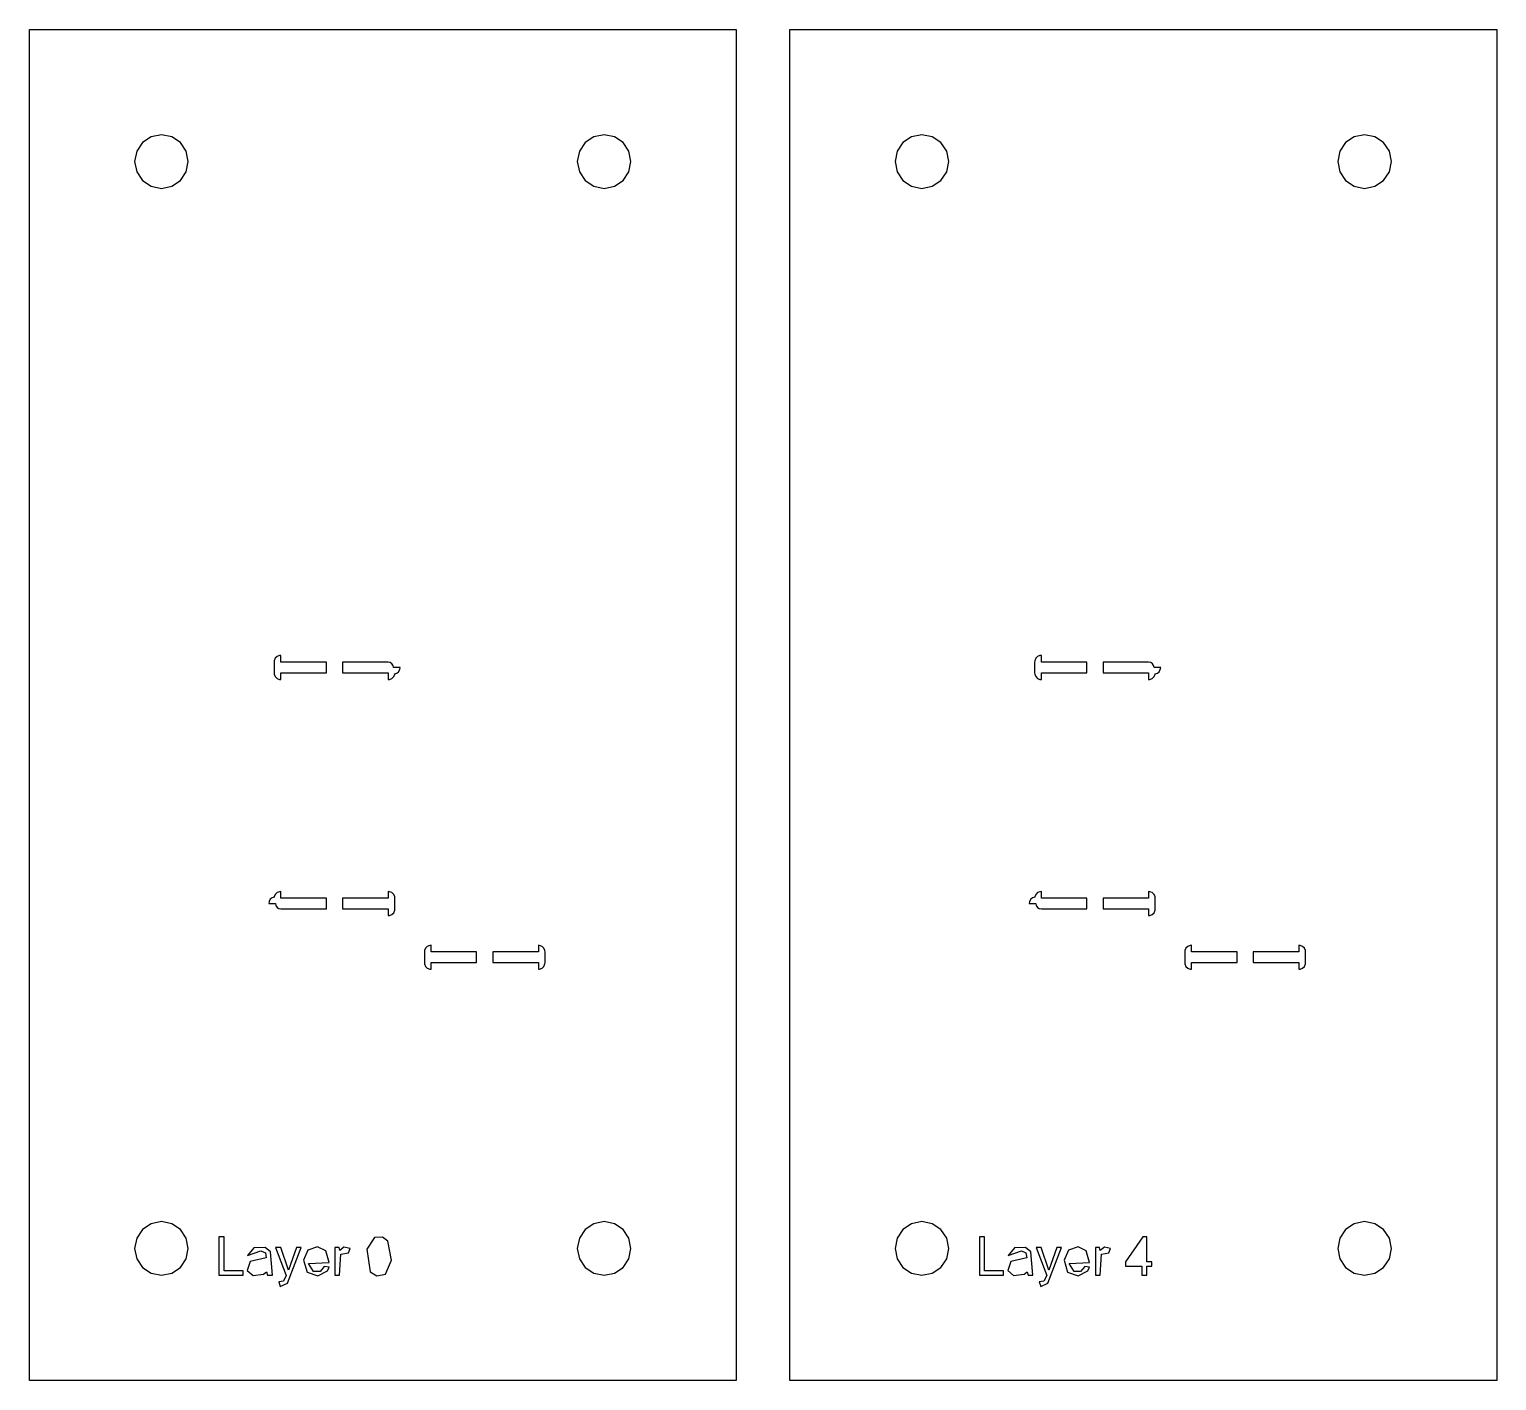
# Model space of a CAD drawing. Header units: metres. Extents: x -37 to 99, y -76 to 49.
import ezdxf

# ---------------------------------------------------------------- set-up
doc = ezdxf.new("R2010")
doc.units = ezdxf.units.M

msp = doc.modelspace()

# ---------------------------------------------------------------- linework, layer by layer
for points in [[(28.43, 49.43), (28.43, -76.43), (-37.43, -76.43), (-37.43, 49.43), (28.43, 49.43)], [(99.3, 49.43), (99.3, -76.43), (33.43, -76.43), (33.43, 49.43), (99.3, 49.43)], [(-26.89, 35.36), (-26.08, 34.82), (-25.12, 34.62), (-24.17, 34.82), (-23.36, 35.36), (-22.82, 36.17), (-22.62, 37.12), (-22.82, 38.08), (-23.36, 38.89), (-24.17, 39.43), (-25.12, 39.62), (-26.08, 39.43), (-26.89, 38.89), (-27.43, 38.08), (-27.62, 37.12), (-27.43, 36.17), (-26.89, 35.36)], [(14.36, 35.36), (15.17, 34.82), (16.12, 34.62), (17.08, 34.82), (17.89, 35.36), (18.43, 36.17), (18.62, 37.12), (18.43, 38.08), (17.89, 38.89), (17.08, 39.43), (16.12, 39.62), (15.17, 39.43), (14.36, 38.89), (13.82, 38.08), (13.62, 37.12), (13.82, 36.17), (14.36, 35.36)], [(43.97, 35.36), (44.78, 34.82), (45.74, 34.62), (46.7, 34.82), (47.51, 35.36), (48.05, 36.17), (48.24, 37.12), (48.05, 38.08), (47.51, 38.89), (46.7, 39.43), (45.74, 39.62), (44.78, 39.43), (43.97, 38.89), (43.43, 38.08), (43.24, 37.12), (43.43, 36.17), (43.97, 35.36)], [(85.22, 35.36), (86.03, 34.82), (86.99, 34.62), (87.95, 34.82), (88.76, 35.36), (89.3, 36.17), (89.49, 37.12), (89.3, 38.08), (88.76, 38.89), (87.95, 39.43), (86.99, 39.62), (86.03, 39.43), (85.22, 38.89), (84.68, 38.08), (84.49, 37.12), (84.68, 36.17), (85.22, 35.36)], [(-14, -9.5), (-14, -8.88), (-14.12, -8.89), (-14.12, -8.89), (-14.35, -8.98), (-14.35, -8.98), (-14.52, -9.15), (-14.52, -9.15), (-14.61, -9.38), (-14.61, -9.38), (-14.62, -9.5), (-14.62, -10.5), (-14.61, -10.62), (-14.61, -10.62), (-14.52, -10.85), (-14.52, -10.85), (-14.35, -11.02), (-14.35, -11.02), (-14.12, -11.11), (-14.12, -11.11), (-14, -11.12), (-14, -10.5), (-9.75, -10.5), (-9.75, -9.5), (-14, -9.5)], [(-3.88, -11.11), (-3.88, -11.11), (-3.65, -11.02), (-3.65, -11.02), (-3.48, -10.85), (-3.48, -10.85), (-3.39, -10.62), (-3.39, -10.62), (-3.39, -10.61), (-3.39, -10.61), (-3.39, -10.61), (-3.39, -10.61), (-3.19, -10.54), (-3.19, -10.54), (-3.02, -10.4), (-3.02, -10.4), (-2.91, -10.2), (-2.91, -10.2), (-2.88, -10), (-3.5, -10), (-3.54, -9.81), (-3.65, -9.65), (-3.81, -9.54), (-4, -9.5), (-8.25, -9.5), (-8.25, -10.5), (-4, -10.5), (-4, -11.12), (-3.88, -11.11)], [(56.87, -9.5), (56.87, -8.88), (56.74, -8.89), (56.74, -8.89), (56.52, -8.98), (56.52, -8.98), (56.35, -9.15), (56.35, -9.15), (56.25, -9.38), (56.25, -9.38), (56.24, -9.5), (56.24, -10.5), (56.25, -10.62), (56.25, -10.62), (56.35, -10.85), (56.35, -10.85), (56.52, -11.02), (56.52, -11.02), (56.74, -11.11), (56.74, -11.11), (56.87, -11.12), (56.87, -10.5), (61.12, -10.5), (61.12, -9.5), (56.87, -9.5)], [(66.99, -11.11), (66.99, -11.11), (67.21, -11.02), (67.21, -11.02), (67.38, -10.85), (67.38, -10.85), (67.48, -10.62), (67.48, -10.62), (67.48, -10.61), (67.48, -10.61), (67.48, -10.61), (67.48, -10.61), (67.68, -10.54), (67.68, -10.54), (67.85, -10.4), (67.85, -10.4), (67.95, -10.2), (67.95, -10.2), (67.99, -10), (67.37, -10), (67.33, -9.81), (67.22, -9.65), (67.06, -9.54), (66.87, -9.5), (62.62, -9.5), (62.62, -10.5), (66.87, -10.5), (66.87, -11.12), (66.99, -11.11)], [(-14, -31.5), (-14, -30.88), (-14.12, -30.89), (-14.12, -30.89), (-14.35, -30.98), (-14.35, -30.98), (-14.52, -31.15), (-14.52, -31.15), (-14.61, -31.38), (-14.61, -31.38), (-14.61, -31.39), (-14.61, -31.39), (-14.61, -31.39), (-14.61, -31.39), (-14.81, -31.46), (-14.81, -31.46), (-14.98, -31.6), (-14.98, -31.6), (-15.09, -31.8), (-15.09, -31.8), (-15.12, -32), (-14.5, -32), (-14.46, -32.19), (-14.35, -32.35), (-14.19, -32.46), (-14, -32.5), (-9.75, -32.5), (-9.75, -31.5), (-14, -31.5)], [(-3.88, -33.11), (-3.88, -33.11), (-3.65, -33.02), (-3.65, -33.02), (-3.48, -32.85), (-3.48, -32.85), (-3.39, -32.62), (-3.39, -32.62), (-3.38, -32.5), (-3.38, -31.5), (-3.39, -31.38), (-3.39, -31.38), (-3.48, -31.15), (-3.48, -31.15), (-3.65, -30.98), (-3.65, -30.98), (-3.88, -30.89), (-3.88, -30.89), (-4, -30.88), (-4, -31.5), (-8.25, -31.5), (-8.25, -32.5), (-4, -32.5), (-4, -33.12), (-3.88, -33.11)], [(56.87, -31.5), (56.87, -30.88), (56.74, -30.89), (56.74, -30.89), (56.52, -30.98), (56.52, -30.98), (56.35, -31.15), (56.35, -31.15), (56.25, -31.38), (56.25, -31.38), (56.25, -31.39), (56.25, -31.39), (56.25, -31.39), (56.25, -31.39), (56.05, -31.46), (56.05, -31.46), (55.88, -31.6), (55.88, -31.6), (55.78, -31.8), (55.78, -31.8), (55.74, -32), (56.37, -32), (56.4, -32.19), (56.51, -32.35), (56.67, -32.46), (56.87, -32.5), (61.12, -32.5), (61.12, -31.5), (56.87, -31.5)], [(66.99, -33.11), (66.99, -33.11), (67.21, -33.02), (67.21, -33.02), (67.38, -32.85), (67.38, -32.85), (67.48, -32.62), (67.48, -32.62), (67.49, -32.5), (67.49, -31.5), (67.48, -31.38), (67.48, -31.38), (67.38, -31.15), (67.38, -31.15), (67.21, -30.98), (67.21, -30.98), (66.99, -30.89), (66.99, -30.89), (66.87, -30.88), (66.87, -31.5), (62.62, -31.5), (62.62, -32.5), (66.87, -32.5), (66.87, -33.12), (66.99, -33.11)], [(-0.12, -35.89), (-0.12, -35.89), (-0.35, -35.98), (-0.35, -35.98), (-0.52, -36.15), (-0.52, -36.15), (-0.61, -36.38), (-0.61, -36.38), (-0.62, -36.5), (-0.62, -37.5), (-0.61, -37.62), (-0.61, -37.62), (-0.52, -37.85), (-0.52, -37.85), (-0.35, -38.02), (-0.35, -38.02), (-0.12, -38.11), (-0.12, -38.11), (0, -38.12), (0, -37.5), (4.25, -37.5), (4.25, -36.5), (0, -36.5), (0, -35.88), (-0.12, -35.89)], [(10.12, -38.11), (10.12, -38.11), (10.35, -38.02), (10.35, -38.02), (10.52, -37.85), (10.52, -37.85), (10.61, -37.62), (10.61, -37.62), (10.62, -37.5), (10.62, -36.5), (10.61, -36.38), (10.61, -36.38), (10.52, -36.15), (10.52, -36.15), (10.35, -35.98), (10.35, -35.98), (10.12, -35.89), (10.12, -35.89), (10, -35.88), (10, -36.5), (5.75, -36.5), (5.75, -37.5), (10, -37.5), (10, -38.12), (10.12, -38.11)], [(70.74, -35.89), (70.74, -35.89), (70.52, -35.98), (70.52, -35.98), (70.35, -36.15), (70.35, -36.15), (70.25, -36.38), (70.25, -36.38), (70.24, -36.5), (70.24, -37.5), (70.25, -37.62), (70.25, -37.62), (70.35, -37.85), (70.35, -37.85), (70.52, -38.02), (70.52, -38.02), (70.74, -38.11), (70.74, -38.11), (70.87, -38.12), (70.87, -37.5), (75.12, -37.5), (75.12, -36.5), (70.87, -36.5), (70.87, -35.88), (70.74, -35.89)], [(80.99, -38.11), (80.99, -38.11), (81.21, -38.02), (81.21, -38.02), (81.38, -37.85), (81.38, -37.85), (81.48, -37.62), (81.48, -37.62), (81.49, -37.5), (81.49, -36.5), (81.48, -36.38), (81.48, -36.38), (81.38, -36.15), (81.38, -36.15), (81.21, -35.98), (81.21, -35.98), (80.99, -35.89), (80.99, -35.89), (80.87, -35.88), (80.87, -36.5), (76.62, -36.5), (76.62, -37.5), (80.87, -37.5), (80.87, -38.12), (80.99, -38.11)], [(-26.89, -65.89), (-26.08, -66.43), (-25.12, -66.62), (-24.17, -66.43), (-23.36, -65.89), (-22.82, -65.08), (-22.62, -64.12), (-22.82, -63.17), (-23.36, -62.36), (-24.17, -61.82), (-25.12, -61.62), (-26.08, -61.82), (-26.89, -62.36), (-27.43, -63.17), (-27.62, -64.12), (-27.43, -65.08), (-26.89, -65.89)], [(14.36, -65.89), (15.17, -66.43), (16.12, -66.62), (17.08, -66.43), (17.89, -65.89), (18.43, -65.08), (18.62, -64.12), (18.43, -63.17), (17.89, -62.36), (17.08, -61.82), (16.12, -61.62), (15.17, -61.82), (14.36, -62.36), (13.82, -63.17), (13.62, -64.12), (13.82, -65.08), (14.36, -65.89)], [(43.97, -65.89), (44.78, -66.43), (45.74, -66.62), (46.7, -66.43), (47.51, -65.89), (48.05, -65.08), (48.24, -64.12), (48.05, -63.17), (47.51, -62.36), (46.7, -61.82), (45.74, -61.62), (44.78, -61.82), (43.97, -62.36), (43.43, -63.17), (43.24, -64.12), (43.43, -65.08), (43.97, -65.89)], [(85.22, -65.89), (86.03, -66.43), (86.99, -66.62), (87.95, -66.43), (88.76, -65.89), (89.3, -65.08), (89.49, -64.12), (89.3, -63.17), (88.76, -62.36), (87.95, -61.82), (86.99, -61.62), (86.03, -61.82), (85.22, -62.36), (84.68, -63.17), (84.49, -64.12), (84.68, -65.08), (85.22, -65.89)], [(-17.52, -66.2), (-19.29, -66.2), (-19.29, -63.05), (-19.76, -63.05), (-19.76, -66.62), (-17.52, -66.62), (-17.52, -66.2)], [(-16.85, -65.34), (-17.13, -66.18), (-16.59, -66.65), (-15.61, -66.51), (-15.32, -66.31), (-15.23, -66.62), (-14.78, -66.62), (-14.97, -64.44), (-15.47, -64.02), (-16.51, -64.07), (-17.09, -64.77), (-15.86, -64.34), (-15.44, -64.54), (-15.36, -64.98), (-16.85, -65.34)], [(-12.11, -64.03), (-12.55, -64.03), (-13.28, -66.13), (-14.01, -64.03), (-14.48, -64.03), (-13.5, -66.63), (-13.75, -67.16), (-14.19, -67.24), (-14.05, -67.67), (-13.39, -67.34), (-12.11, -64.03)], [(-11.88, -65.22), (-11.55, -66.33), (-10.56, -66.68), (-9.66, -66.2), (-9.5, -65.85), (-9.96, -65.79), (-10.34, -66.26), (-10.94, -66.27), (-11.42, -65.52), (-9.49, -65.44), (-9.82, -64.33), (-10.57, -63.98), (-11.47, -64.27), (-11.88, -65.22)], [(-8.96, -66.62), (-8.52, -66.62), (-8.4, -64.64), (-7.7, -64.52), (-7.55, -64.11), (-8.12, -63.99), (-8.5, -64.32), (-8.56, -64.03), (-8.96, -64.03), (-8.96, -66.62)], [(-4.02, -63.44), (-4.53, -63.07), (-5.28, -63.11), (-5.97, -64.19), (-5.67, -66.31), (-5.05, -66.67), (-4.26, -66.52), (-3.7, -65.22), (-4.02, -63.44)], [(51.58, -66.2), (51.58, -63.05), (51.11, -63.05), (51.11, -66.62), (53.34, -66.62), (53.34, -66.2), (51.58, -66.2)], [(54.02, -65.34), (53.74, -66.18), (54.28, -66.65), (55.26, -66.51), (55.54, -66.31), (55.63, -66.62), (56.09, -66.62), (55.9, -64.44), (55.4, -64.02), (54.36, -64.07), (53.78, -64.77), (55.01, -64.34), (55.43, -64.54), (55.51, -64.98), (54.02, -65.34)], [(58.76, -64.03), (58.32, -64.03), (57.58, -66.13), (56.86, -64.03), (56.38, -64.03), (57.37, -66.63), (57.11, -67.16), (56.67, -67.24), (56.82, -67.67), (57.48, -67.34), (58.76, -64.03)], [(58.99, -65.22), (59.32, -66.33), (60.31, -66.68), (61.21, -66.2), (61.36, -65.85), (60.91, -65.79), (60.53, -66.26), (59.93, -66.27), (59.45, -65.52), (61.37, -65.44), (61.05, -64.33), (60.3, -63.98), (59.39, -64.27), (58.99, -65.22)], [(61.91, -66.62), (62.35, -66.62), (62.47, -64.64), (63.17, -64.52), (63.32, -64.11), (62.75, -63.99), (62.36, -64.32), (62.3, -64.03), (61.91, -64.03), (61.91, -66.62)], [(66.69, -65.77), (67.18, -65.77), (67.18, -65.36), (66.69, -65.36), (66.69, -63.05), (66.33, -63.05), (64.7, -65.36), (64.7, -65.77), (66.25, -65.77), (66.25, -66.62), (66.69, -66.62), (66.69, -65.77)]]:
    msp.add_lwpolyline(points)

doc.saveas('drawing.dxf')
